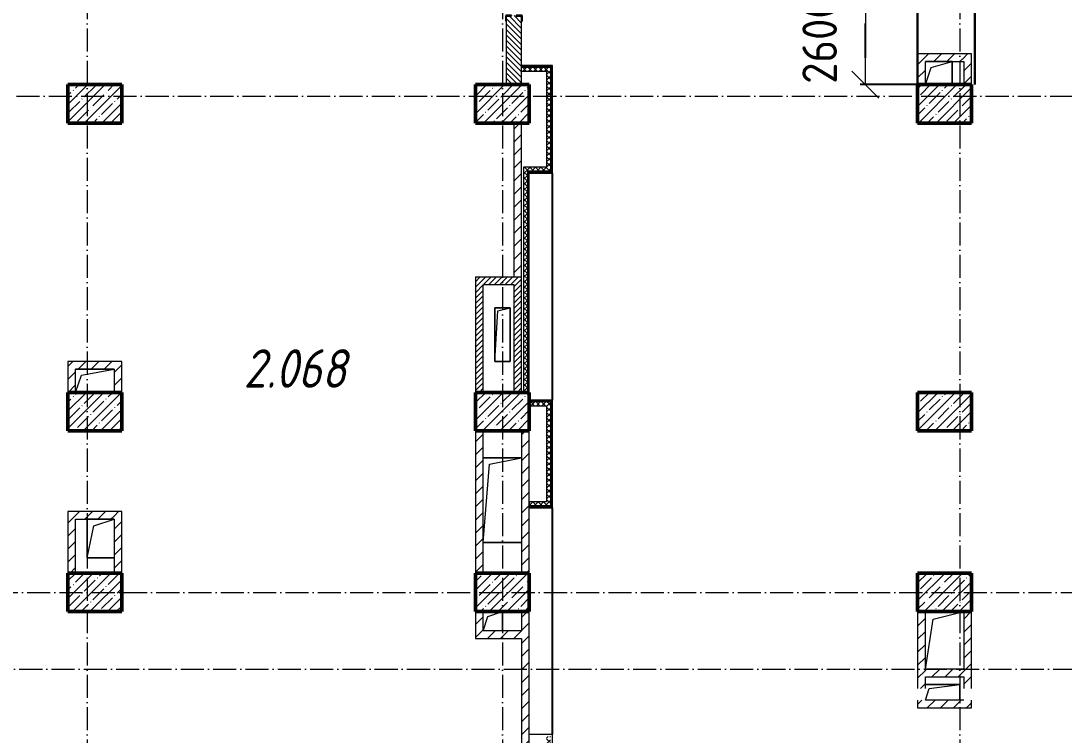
# Model space of a CAD drawing. Header units: millimetres. Extents: x -356862 to 418287, y 0 to 839748.
# Drawn here: x 61297 to 74863, y 532741 to 542026 of the extents above; entities that cross this region are included whole.
import ezdxf

# ---------------------------------------------------------------- set-up
doc = ezdxf.new("R2010")
doc.units = ezdxf.units.MM
doc.linetypes.add('50_200_ШТРИХ_1Т_ш5_п1_п1_', pattern=[700, 500, -100, 0, -100])
for name, color, linetype, lineweight in [('A-FLOR-____-OTLN', 7, 'Continuous', 9), ('A-GENM-____-MCUT', 7, 'Continuous', 25), ('A-GENM-____-OTLN', 7, 'Continuous', 9), ('A-GENM-____-OTLN-1', 7, 'Continuous', 25), ('A-WALL-____-MCUT', 7, 'Continuous', 13), ('A-WALL-____-MCUT-1', 7, 'Continuous', 9), ('A-WALL-____-PATT-1', 7, 'Continuous', 9), ('A-WALL-FNSH-MCUT-1', 7, 'Continuous', 9), ('I-WALL-____-OTLN', 7, 'Continuous', 9), ('S-COLS-____-MCUT', 7, 'Continuous', 50), ('S-COLS-____-OTLN', 7, 'Continuous', 9), ('S-GRID-____-OTLN-1', 7, '50_200_ШТРИХ_1Т_ш5_п1_п1_', 9), ('Марки помещений', 7, 'Continuous', 9), ('Текстовые примечания', 7, 'Continuous', 9)]:
    doc.layers.add(name, color=color, linetype=linetype, lineweight=lineweight)
doc.layers.add('A-WALL-____-PATT-3', color=9, linetype='Continuous', lineweight=9, true_color=0x808080)
doc.styles.add('ISOCPEUR_I_2', font='isocpeui.ttf', dxfattribs={"width": 0.85, "height": 2.3})
doc.styles.add('СПДС', font='isocpeur.ttf', dxfattribs={"width": 0.9})
doc.dimstyles.new('Размера А3', dxfattribs={"dimtxt": 200, "dimasz": 100, "dimexe": 70, "dimexo": 100, "dimgap": 20, "dimtad": 1, "dimdec": 0, "dimrnd": 10, "dimzin": 0, "dimdsep": 46, "dimtxsty": 'СПДС', "dimblk": 'ARROWHEAD_6', "dimcen": 1, "dimclrd": 256, "dimclre": 256, "dimclrt": 256, "dimazin": 0, "dimtfac": 1, "dimtdec": 0, "dimtmove": 2, "dimatfit": 3, "dimfxl": 1, "dimtolj": 1, "dimtzin": 0, "dimarcsym": 0})
pattern_1 = [(45, (-15591.66, 459015.94), (-84.85281, 84.85281), [])]
pattern_2 = [(45, (-15591.663, 459015.94), (-35.35534, 35.35534), [])]
pattern_3 = [(45, (-15591.663, 459015.94), (-35.35534, 35.35534), []), (135, (-15591.663, 459015.94), (-35.35534, -35.35534), [])]

# ---------------------------------------------------------------- blocks, each defined once
blk = doc.blocks.new('BSC_Колонна _Прямоугольная - 500х700-V135-АР1_План отверстий 2 этажа в осях 1-64_Ю-ЯЯ')
at = {"layer": 'S-COLS-____-OTLN'}
h = blk.add_hatch(dxfattribs=at)
h.set_pattern_fill('FP_148', color=256, style=0, pattern_type=2)
h.set_pattern_definition([(315, (-75581.04, 77850), (114.04925, 114.04925), []), (315, (-75581.04, 77735.95), (114.04925, 114.04925), [201.613, -40.323, 3.353, -36.97])])
h.paths.add_polyline_path([(-250, 350), (-250, -350), (250, -350), (250, 350)], flags=0)
at = {"layer": 'S-COLS-____-MCUT'}
for p, q in [((250, 350), (-250, 350)), ((-250, 350), (-250, -350)), ((250, -350), (250, 350)), ((-250, -350), (250, -350))]:
    blk.add_line(p, q, dxfattribs=at)
blk = doc.blocks.new('BSC_Колонна _Прямоугольная - 500х700-V136-АР1_План отверстий 2 этажа в осях 1-64_Ю-ЯЯ')
at = {"layer": 'S-COLS-____-OTLN'}
h = blk.add_hatch(dxfattribs=at)
h.set_pattern_fill('FP_149', color=256, style=0, pattern_type=2)
h.set_pattern_definition([(315, (-75581.04, 83150), (114.04925, 114.04925), []), (315, (-75581.04, 83035.95), (114.04925, 114.04925), [201.613, -40.323, 3.353, -36.97])])
h.paths.add_polyline_path([(-250, 350), (-250, -350), (250, -350), (250, 350)], flags=0)
at = {"layer": 'S-COLS-____-MCUT'}
for p, q in [((250, 350), (-250, 350)), ((-250, 350), (-250, -350)), ((250, -350), (250, 350)), ((-250, -350), (250, -350))]:
    blk.add_line(p, q, dxfattribs=at)
blk = doc.blocks.new('BSC_Колонна _Прямоугольная - 500х700-V137-АР1_План отверстий 2 этажа в осях 1-64_Ю-ЯЯ')
at = {"layer": 'S-COLS-____-OTLN'}
h = blk.add_hatch(dxfattribs=at)
h.set_pattern_fill('FP_150', color=256, style=0, pattern_type=2)
h.set_pattern_definition([(315, (-75581.04, 88900), (114.04925, 114.04925), []), (315, (-75581.04, 88785.95), (114.04925, 114.04925), [201.613, -40.323, 3.353, -36.97])])
h.paths.add_polyline_path([(-250, -350), (250, -350), (250, 350), (-250, 350)], flags=0)
at = {"layer": 'S-COLS-____-MCUT'}
for p, q in [((250, 350), (-250, 350)), ((-250, 350), (-250, -350)), ((250, -350), (250, 350)), ((-250, -350), (250, -350))]:
    blk.add_line(p, q, dxfattribs=at)
blk = doc.blocks.new('BSC_Колонна _Прямоугольная - 500х700-V138-АР1_План отверстий 2 этажа в осях 1-64_Ю-ЯЯ')
at = {"layer": 'S-COLS-____-OTLN'}
h = blk.add_hatch(dxfattribs=at)
h.set_pattern_fill('FP_151', color=256, style=0, pattern_type=2)
h.set_pattern_definition([(315, (-77931.04, 77850), (114.04925, 114.04925), []), (315, (-77931.04, 77735.95), (114.04925, 114.04925), [201.613, -40.323, 3.353, -36.97])])
h.paths.add_polyline_path([(-250, 350), (-250, -350), (250, -350), (250, 350)], flags=0)
at = {"layer": 'S-COLS-____-MCUT'}
for p, q in [((250, 350), (-250, 350)), ((-250, 350), (-250, -350)), ((250, -350), (250, 350)), ((-250, -350), (250, -350))]:
    blk.add_line(p, q, dxfattribs=at)
blk = doc.blocks.new('BSC_Колонна _Прямоугольная - 500х700-V139-АР1_План отверстий 2 этажа в осях 1-64_Ю-ЯЯ')
at = {"layer": 'S-COLS-____-OTLN'}
h = blk.add_hatch(dxfattribs=at)
h.set_pattern_fill('FP_152', color=256, style=0, pattern_type=2)
h.set_pattern_definition([(315, (-77931.04, 83150), (114.04925, 114.04925), []), (315, (-77931.04, 83035.95), (114.04925, 114.04925), [201.613, -40.323, 3.353, -36.97])])
h.paths.add_polyline_path([(-250, 350), (-250, -350), (250, -350), (250, 350)], flags=0)
at = {"layer": 'S-COLS-____-MCUT'}
for p, q in [((250, 350), (-250, 350)), ((-250, 350), (-250, -350)), ((250, -350), (250, 350)), ((-250, -350), (250, -350))]:
    blk.add_line(p, q, dxfattribs=at)
blk = doc.blocks.new('BSC_Колонна _Прямоугольная - 500х700-V140-АР1_План отверстий 2 этажа в осях 1-64_Ю-ЯЯ')
at = {"layer": 'S-COLS-____-OTLN'}
h = blk.add_hatch(dxfattribs=at)
h.set_pattern_fill('FP_153', color=256, style=0, pattern_type=2)
h.set_pattern_definition([(315, (-77931.04, 88900), (114.04925, 114.04925), []), (315, (-77931.04, 88785.95), (114.04925, 114.04925), [201.613, -40.323, 3.353, -36.97])])
h.paths.add_polyline_path([(-250, -350), (250, -350), (250, 350), (-250, 350)], flags=0)
at = {"layer": 'S-COLS-____-MCUT'}
for p, q in [((250, 350), (-250, 350)), ((-250, 350), (-250, -350)), ((250, -350), (250, 350)), ((-250, -350), (250, -350))]:
    blk.add_line(p, q, dxfattribs=at)
blk = doc.blocks.new('BSC_Колонна _Прямоугольная - 500х700-V141-АР1_План отверстий 2 этажа в осях 1-64_Ю-ЯЯ')
at = {"layer": 'S-COLS-____-OTLN'}
h = blk.add_hatch(dxfattribs=at)
h.set_pattern_fill('FP_154', color=256, style=0, pattern_type=2)
h.set_pattern_definition([(315, (-81931.04, 77850), (114.04925, 114.04925), []), (315, (-81931.04, 77735.95), (114.04925, 114.04925), [201.613, -40.323, 3.353, -36.97])])
h.paths.add_polyline_path([(-250, 350), (-250, -350), (250, -350), (250, 350)], flags=0)
at = {"layer": 'S-COLS-____-MCUT'}
for p, q in [((250, 350), (-250, 350)), ((-250, 350), (-250, -350)), ((250, -350), (250, 350)), ((-250, -350), (250, -350))]:
    blk.add_line(p, q, dxfattribs=at)
blk = doc.blocks.new('BSC_Колонна _Прямоугольная - 500х700-V142-АР1_План отверстий 2 этажа в осях 1-64_Ю-ЯЯ')
at = {"layer": 'S-COLS-____-OTLN'}
h = blk.add_hatch(dxfattribs=at)
h.set_pattern_fill('FP_155', color=256, style=0, pattern_type=2)
h.set_pattern_definition([(315, (-81931.04, 83150), (114.04925, 114.04925), []), (315, (-81931.04, 83035.95), (114.04925, 114.04925), [201.613, -40.323, 3.353, -36.97])])
h.paths.add_polyline_path([(-250, 350), (-250, -350), (250, -350), (250, 350)], flags=0)
at = {"layer": 'S-COLS-____-MCUT'}
for p, q in [((250, 350), (-250, 350)), ((-250, 350), (-250, -350)), ((250, -350), (250, 350)), ((-250, -350), (250, -350))]:
    blk.add_line(p, q, dxfattribs=at)
blk = doc.blocks.new('BSC_Колонна _Прямоугольная - 500х700-V143-АР1_План отверстий 2 этажа в осях 1-64_Ю-ЯЯ')
at = {"layer": 'S-COLS-____-OTLN'}
h = blk.add_hatch(dxfattribs=at)
h.set_pattern_fill('FP_156', color=256, style=0, pattern_type=2)
h.set_pattern_definition([(315, (-81931.04, 88900), (114.04925, 114.04925), []), (315, (-81931.04, 88785.95), (114.04925, 114.04925), [201.613, -40.323, 3.353, -36.97])])
h.paths.add_polyline_path([(-250, -350), (250, -350), (250, 350), (-250, 350)], flags=0)
at = {"layer": 'S-COLS-____-MCUT'}
for p, q in [((250, 350), (-250, 350)), ((-250, 350), (-250, -350)), ((250, -350), (250, 350)), ((-250, -350), (250, -350))]:
    blk.add_line(p, q, dxfattribs=at)
blk = doc.blocks.new('154_Стойка_СКБ_Уголок - СМ-2480_200-28346303-АР1_План отверстий 2 этажа в осях 1-64_Ю-ЯЯ')
at = {"layer": 'A-GENM-____-MCUT'}
for p, q in [((125, 156), (125, 81)), ((200, 156), (125, 156)), ((131, 81), (131, 150)), ((131, 150), (200, 150)), ((200, 150), (200, 156)), ((125, 81), (131, 81)), ((131, 19), (125, 19)), ((125, 19), (125, -56)), ((131, -50), (131, 19)), ((125, -56), (200, -56)), ((200, -50), (131, -50)), ((200, -56), (200, -50))]:
    blk.add_line(p, q, dxfattribs=at)
blk = doc.blocks.new('AR_Отверстие прямоугольное _в плите_ - AR_Отверстие прямоугольное _в плите_-30459388-АР1_План отверстий 2 этажа в осях 1-64_Ю-ЯЯ')
at = {"layer": 'A-GENM-____-OTLN'}
for p, q in [((100, 350), (-100, 350)), ((-100, 350), (-100, -350)), ((-100, -350), (-60, 310)), ((-60, 310), (100, 350)), ((100, -350), (100, 350)), ((-100, -350), (100, -350))]:
    blk.add_line(p, q, dxfattribs=at)
blk = doc.blocks.new('AR_Отверстие прямоугольное _в плите_ - AR_Отверстие прямоугольное _в плите_-30552529-АР1_План отверстий 2 этажа в осях 1-64_Ю-ЯЯ')
at = {"layer": 'A-GENM-____-OTLN'}
for p, q in [((-250, -375), (-150, 275)), ((-150, 275), (250, 375))]:
    blk.add_line(p, q, dxfattribs=at)
blk = doc.blocks.new('AR_Отверстие прямоугольное _в плите_ - AR_Отверстие прямоугольное _в плите_-30552540-АР1_План отверстий 2 этажа в осях 1-64_Ю-ЯЯ')
at = {"layer": 'A-GENM-____-OTLN'}
for p, q in [((175, 250), (-175, 250)), ((-175, 250), (-175, -250)), ((-175, -250), (-87, 163)), ((-87, 163), (175, 250)), ((-175, -250), (175, -250))]:
    blk.add_line(p, q, dxfattribs=at)
blk = doc.blocks.new('AR_Отверстие прямоугольное _в плите_ - AR_Отверстие прямоугольное _в плите_-V182-АР1_План отверстий 2 этажа в осях 1-64_Ю-ЯЯ')
at = {"layer": 'A-GENM-____-OTLN'}
for p, q in [((-125, -125), (-63, 63)), ((-63, 63), (125, 125)), ((125, -125), (125, 125))]:
    blk.add_line(p, q, dxfattribs=at)
blk = doc.blocks.new('AR_Отверстие прямоугольное _в плите_ - AR_Отверстие прямоугольное _в плите_-30459267-АР1_План отверстий 2 этажа в осях 1-64_Ю-ЯЯ')
at = {"layer": 'A-GENM-____-OTLN'}
for p, q in [((250, 150), (-250, 150)), ((-175, 75), (250, 150)), ((-250, -150), (-175, 75))]:
    blk.add_line(p, q, dxfattribs=at)
blk = doc.blocks.new('AR_Отверстие прямоугольное _в плите_ - AR_Отверстие прямоугольное _в плите_-30552577-АР1_План отверстий 2 этажа в осях 1-64_Ю-ЯЯ')
at = {"layer": 'A-GENM-____-OTLN'}
for p, q in [((175, 150), (-175, 150)), ((-100, 75), (175, 150)), ((175, -150), (175, 150)), ((-175, -150), (-100, 75))]:
    blk.add_line(p, q, dxfattribs=at)
blk = doc.blocks.new('AR_Отверстие прямоугольное _в плите_ - AR_Отверстие прямоугольное _в плите_-30553087-АР1_План отверстий 2 этажа в осях 1-64_Ю-ЯЯ')
at = {"layer": 'A-GENM-____-OTLN'}
for p, q in [((225, 100), (-225, 100)), ((-225, -100), (-175, 50)), ((-175, 50), (225, 100)), ((225, -100), (225, 100))]:
    blk.add_line(p, q, dxfattribs=at)
blk = doc.blocks.new('AR_Отверстие прямоугольное _в плите_ - AR_Отверстие прямоугольное _в плите_-30552711-АР1_План отверстий 2 этажа в осях 1-64_Ю-ЯЯ')
at = {"layer": 'A-GENM-____-OTLN'}
for p, q in [((250, 550), (-250, 550)), ((-167, 467), (250, 550)), ((-250, -550), (-167, 467)), ((-250, -550), (250, -550))]:
    blk.add_line(p, q, dxfattribs=at)
blk = doc.blocks.new('2этаж')
at = {"layer": 'S-GRID-____-OTLN-1', "color": 251, "ltscale": 0.6, "true_color": 0x636466}
for p, q in [((62158.3, 549908.8), (62158.3, 498997)), ((67558.3, 549908.8), (67558.3, 498997)), ((73508.3, 549908.8), (73508.3, 498997)), ((-20260.4, 541047), (88482.7, 541047)), ((33650.4, 534597), (88482.7, 534597)), ((18845.8, 533597), (88482.7, 533597))]:
    blk.add_line(p, q, dxfattribs=at)
blk = doc.blocks.new('ARROWHEAD_6')
at = {"color": 0, "linetype": 'Continuous'}
for p, q in [((-0.5, -0.5), (0.5, 0.5)), ((0, 0), (-1, 0))]:
    blk.add_line(p, q, dxfattribs=at)
blk = doc.blocks.new('*D4709')
at = {"layer": 'Defpoints', "color": 0, "transparency": 16777216}
for p in [(72279, 542343), (72958, 542343), (73058, 541197)]:
    blk.add_point(p, dxfattribs=at)
at = {"layer": 'Текстовые примечания', "lineweight": -2, "transparency": 16777216}
for p, q in [((72858, 542343), (72209, 542343)), ((72279, 541547), (72279, 541993)), ((72958, 541197), (72209, 541197))]:
    blk.add_line(p, q, dxfattribs=at)
at = {"layer": 'Текстовые примечания', "lineweight": -2, "transparency": 16777216, "xscale": 350, "yscale": 350, "zscale": 350}
for p, rotation in [((72279, 542343), 90), ((72279, 541197), 270)]:
    blk.add_blockref('ARROWHEAD_6', p, dxfattribs=dict(at, rotation=rotation))
at = {"layer": 'Текстовые примечания', "lineweight": 30, "transparency": 16777216, "insert": (71684, 541770), "char_height": 450, "attachment_point": 5, "rotation": 90, "style": 'СПДС'}
blk.add_mtext('\\A1;2600', dxfattribs=at)

msp = doc.modelspace()

# ---------------------------------------------------------------- hatches: boundary and pattern name
at = {"layer": 'A-WALL-____-PATT-1'}
h = msp.add_hatch(dxfattribs=at)
h.set_pattern_fill('FP_6', color=256, style=0, pattern_type=2)
h.set_pattern_definition([(135, (-15591.663, 459015.94), (-35.35534, -35.35534), [])])
h.paths.add_polyline_path([(67608.3366, 541196.983), (67808.3366, 541196.983), (67808.3366, 542090.983), (67739.3366, 542090.983), (67739.3366, 542096.983), (67677.3366, 542096.983), (67677.3366, 542090.983), (67608.3366, 542090.983), (67608.3366, 541890.983)], flags=0)
h.paths.add_polyline_path([(67677.3366, 543796.983), (67739.3366, 543796.983), (67739.3366, 543802.983), (67808.3366, 543802.983), (67808.3366, 544196.983), (67608.3366, 544196.983), (67608.3366, 543802.983), (67677.3366, 543802.983)], flags=0)
h = msp.add_hatch(dxfattribs=at)
h.set_pattern_fill('FP_4', color=256, style=0, pattern_type=2)
h.set_pattern_definition(pattern_1)
h.paths.add_polyline_path([(73558.3366, 541496.983), (73558.3366, 541596.983), (72958.3366, 541596.983), (72958.3366, 541496.983), (73058.3366, 541496.983)], flags=0)
h = msp.add_hatch(dxfattribs=at)
h.set_pattern_fill('FP_4', color=256, style=0, pattern_type=2)
h.set_pattern_definition(pattern_1)
h.paths.add_polyline_path([(73658.2209, 541196.983), (73658.3366, 541196.983), (73658.3366, 541596.983), (73558.3366, 541596.983), (73558.3366, 541196.983)], flags=0)
h = msp.add_hatch(dxfattribs=at)
h.set_pattern_fill('FP_4', color=256, style=0, pattern_type=2)
h.set_pattern_definition(pattern_1)
h.paths.add_polyline_path([(73058.3366, 541196.983), (73058.3366, 541496.983), (72958.3366, 541496.983), (72958.3366, 541196.983)], flags=0)
h = msp.add_hatch(dxfattribs=at)
h.set_pattern_fill('FP_4', color=256, style=0, pattern_type=2)
h.set_pattern_definition(pattern_1)
h.paths.add_polyline_path([(67808.3366, 538696.983), (67808.3366, 540696.983), (67708.3366, 540696.983), (67708.3366, 538696.983)], flags=0)
h = msp.add_hatch(dxfattribs=at)
h.set_pattern_fill('FP_5', color=256, style=0, pattern_type=2)
h.set_pattern_definition(pattern_2)
h.paths.add_polyline_path([(67708.3366, 538596.983), (67808.3366, 538596.983), (67808.3366, 538696.983), (67208.3366, 538696.983), (67208.3366, 538596.983), (67465.6869, 538596.983)], flags=0)
h = msp.add_hatch(dxfattribs=at)
h.set_pattern_fill('FP_5', color=256, style=0, pattern_type=2)
h.set_pattern_definition(pattern_2)
h.paths.add_polyline_path([(67308.3366, 537196.983), (67308.3366, 538596.983), (67208.3366, 538596.983), (67208.3366, 537196.983)], flags=0)
h = msp.add_hatch(dxfattribs=at)
h.set_pattern_fill('FP_5', color=256, style=0, pattern_type=2)
h.set_pattern_definition(pattern_2)
h.paths.add_polyline_path([(67808.3366, 537196.983), (67808.3366, 538596.983), (67708.3366, 538596.983), (67708.3366, 537196.983)], flags=0)
h = msp.add_hatch(dxfattribs=at)
h.set_pattern_fill('FP_4', color=256, style=0, pattern_type=2)
h.set_pattern_definition(pattern_1)
h.paths.add_polyline_path([(62508.3366, 537496.983), (62508.3366, 537596.983), (61908.3366, 537596.983), (61908.3366, 537496.983), (62163.1849, 537496.983)], flags=0)
h = msp.add_hatch(dxfattribs=at)
h.set_pattern_fill('FP_4', color=256, style=0, pattern_type=2)
h.set_pattern_definition(pattern_1)
h.paths.add_polyline_path([(62608.2209, 537196.983), (62608.3366, 537196.983), (62608.3366, 537596.983), (62508.3366, 537596.983), (62508.3366, 537196.983)], flags=0)
h = msp.add_hatch(dxfattribs=at)
h.set_pattern_fill('FP_4', color=256, style=0, pattern_type=2)
h.set_pattern_definition(pattern_1)
h.paths.add_polyline_path([(62008.3366, 537196.983), (62008.3366, 537496.983), (61908.3366, 537496.983), (61908.3366, 537196.983)], flags=0)
h = msp.add_hatch(dxfattribs=at)
h.set_pattern_fill('FP_4', color=256, style=0, pattern_type=2)
h.set_pattern_definition(pattern_1)
h.paths.add_polyline_path([(67308.3366, 534846.983), (67308.3366, 536696.983), (67208.3366, 536696.983), (67208.3366, 534846.983)], flags=0)
h = msp.add_hatch(dxfattribs=at)
h.set_pattern_fill('FP_4', color=256, style=0, pattern_type=2)
h.set_pattern_definition(pattern_1)
h.paths.add_polyline_path([(67908.3366, 534846.983), (67908.3366, 536696.983), (67808.3366, 536696.983), (67808.3366, 534846.983)], flags=0)
h = msp.add_hatch(dxfattribs=at)
h.set_pattern_fill('FP_4', color=256, style=0, pattern_type=2)
h.set_pattern_definition(pattern_1)
h.paths.add_polyline_path([(62508.3366, 535546.983), (62508.3366, 535646.983), (61908.3366, 535646.983), (61908.3366, 535546.983), (62163.1849, 535546.983)], flags=0)
h = msp.add_hatch(dxfattribs=at)
h.set_pattern_fill('FP_4', color=256, style=0, pattern_type=2)
h.set_pattern_definition(pattern_1)
h.paths.add_polyline_path([(62608.287, 534846.983), (62608.3366, 534846.983), (62608.3366, 535646.983), (62508.3366, 535646.983), (62508.3366, 534846.983)], flags=0)
h = msp.add_hatch(dxfattribs=at)
h.set_pattern_fill('FP_4', color=256, style=0, pattern_type=2)
h.set_pattern_definition(pattern_1)
h.paths.add_polyline_path([(62008.3366, 534846.983), (62008.3366, 535546.983), (61908.3366, 535546.983), (61908.3366, 534846.983)], flags=0)
h = msp.add_hatch(dxfattribs=at)
h.set_pattern_fill('FP_4', color=256, style=0, pattern_type=2)
h.set_pattern_definition(pattern_1)
h.paths.add_polyline_path([(67308.3366, 534096.983), (67308.3366, 534346.983), (67208.3366, 534346.983), (67208.3366, 534096.983)], flags=0)
h = msp.add_hatch(dxfattribs=at)
h.set_pattern_fill('FP_4', color=256, style=0, pattern_type=2)
h.set_pattern_definition(pattern_1)
h.paths.add_polyline_path([(67808.3366, 531346.983), (67908.3366, 531346.983), (67908.3366, 534346.983), (67808.3366, 534346.983), (67808.3366, 531446.983)], flags=0)
h = msp.add_hatch(dxfattribs=at)
h.set_pattern_fill('FP_4', color=256, style=0, pattern_type=2)
h.set_pattern_definition(pattern_1)
h.paths.add_polyline_path([(72958.3366, 533346.983), (73058.3366, 533346.983), (73058.3366, 534346.983), (72958.3366, 534346.983)], flags=0)
h = msp.add_hatch(dxfattribs=at)
h.set_pattern_fill('FP_4', color=256, style=0, pattern_type=2)
h.set_pattern_definition(pattern_1)
h.paths.add_polyline_path([(73620.8366, 533346.983), (73658.3366, 533346.983), (73658.3366, 534346.983), (73558.3366, 534346.983), (73558.3366, 533346.983), (73608.3366, 533346.983)], flags=0)
h = msp.add_hatch(dxfattribs=at)
h.set_pattern_fill('FP_4', color=256, style=0, pattern_type=2)
h.set_pattern_definition(pattern_1)
h.paths.add_polyline_path([(67808.3366, 533996.983), (67808.3366, 534096.983), (67208.3366, 534096.983), (67208.3366, 533996.983), (67465.6869, 533996.983)], flags=0)
h = msp.add_hatch(dxfattribs=at)
h.set_pattern_fill('FP_4', color=256, style=0, pattern_type=2)
h.set_pattern_definition(pattern_1)
h.paths.add_polyline_path([(73558.3366, 533496.983), (73558.3366, 533596.983), (73058.3366, 533596.983), (73058.3366, 533496.983)], flags=0)
h = msp.add_hatch(dxfattribs=at)
h.set_pattern_fill('FP_4', color=256, style=0, pattern_type=2)
h.set_pattern_definition(pattern_1)
h.paths.add_polyline_path([(73058.3366, 533096.983), (73658.3366, 533096.983), (73658.3366, 533196.983), (72958.3366, 533196.983), (72958.3366, 533096.983)], flags=0)
at = {"layer": 'A-WALL-____-PATT-3'}
h = msp.add_hatch(dxfattribs=at)
h.set_pattern_fill('FP_7', color=256, style=0, pattern_type=2)
h.set_pattern_definition(pattern_3)
h.paths.add_polyline_path([(67808.3366, 541371.983), (68133.3366, 541371.983), (68133.3366, 541421.983), (67808.3366, 541421.983)], flags=0)
h = msp.add_hatch(dxfattribs=at)
h.set_pattern_fill('FP_7', color=256, style=0, pattern_type=2)
h.set_pattern_definition(pattern_3)
h.paths.add_polyline_path([(68183.3366, 531421.983), (68183.3366, 532721.983), (68133.3366, 532721.983), (68133.3366, 531421.983)], flags=0)
h.paths.add_polyline_path([(68133.3366, 535721.983), (68183.3366, 535721.983), (68183.3366, 537071.983), (68133.3366, 537071.983), (68133.3366, 535771.983)], flags=0)
h.paths.add_polyline_path([(68183.3366, 540071.983), (68183.3366, 541421.983), (68133.3366, 541421.983), (68133.3366, 540071.983)], flags=0)
h = msp.add_hatch(dxfattribs=at)
h.set_pattern_fill('FP_7', color=256, style=0, pattern_type=2)
h.set_pattern_definition(pattern_3)
h.paths.add_polyline_path([(68133.3366, 540071.983), (68133.3366, 540121.983), (67833.3366, 540121.983), (67833.3366, 540071.983), (67883.3366, 540071.983)], flags=0)
h = msp.add_hatch(dxfattribs=at)
h.set_pattern_fill('FP_7', color=256, style=0, pattern_type=2)
h.set_pattern_definition(pattern_3)
h.paths.add_polyline_path([(67883.3366, 537196.983), (67883.3366, 540071.983), (67833.3366, 540071.983), (67833.3366, 537196.983)], flags=0)
h = msp.add_hatch(dxfattribs=at)
h.set_pattern_fill('FP_7', color=256, style=0, pattern_type=2)
h.set_pattern_definition(pattern_3)
h.paths.add_polyline_path([(68133.3366, 537021.983), (68133.3366, 537071.983), (67908.3366, 537071.983), (67908.3366, 537021.983)], flags=0)
h = msp.add_hatch(dxfattribs=at)
h.set_pattern_fill('FP_7', color=256, style=0, pattern_type=2)
h.set_pattern_definition(pattern_3)
h.paths.add_polyline_path([(68133.3366, 535721.983), (68133.3366, 535771.983), (67908.3366, 535771.983), (67908.3366, 535721.983)], flags=0)

# ---------------------------------------------------------------- linework, layer by layer
at = {"layer": 'A-FLOR-____-OTLN'}
for p, q in [((73058.3366, 541496.6355), (73408.3366, 541496.6355)), ((73408.3366, 541496.6355), (73408.3366, 541196.983)), ((68207.3366, 537096.983), (68207.3366, 540046.983)), ((67458.3366, 538296.6355), (67658.3366, 538296.6355)), ((67458.3366, 537596.6355), (67458.3366, 538296.6355)), ((67658.3366, 538296.6355), (67658.3366, 537596.6355)), ((67658.3366, 537596.6355), (67458.3366, 537596.6355)), ((62008.3366, 537496.6355), (62508.3366, 537496.6355)), ((67308.3366, 536346.983), (67808.3366, 536346.983)), ((68207.3366, 532746.983), (68207.3366, 535696.983)), ((62158.3366, 535546.6355), (62508.3366, 535546.6355)), ((62158.3366, 535046.6355), (62158.3366, 535546.6355)), ((67808.3366, 535246.983), (67308.3366, 535246.983)), ((62508.3366, 535046.6355), (62158.3366, 535046.6355)), ((67558.3366, 534346.983), (67558.3366, 534096.983)), ((73058.3366, 533396.983), (73508.3366, 533396.983)), ((73508.3366, 533396.983), (73508.3366, 533196.983))]:
    msp.add_line(p, q, dxfattribs=at)
at = {"layer": 'A-WALL-____-MCUT'}
for p, q in [((67608.3366, 542021.983), (67608.3366, 541196.983)), ((67808.3366, 541196.983), (67808.3366, 542021.983)), ((67808.3366, 541421.983), (68183.3366, 541421.983)), ((67808.3366, 541371.983), (68133.3366, 541371.983)), ((68133.3366, 541371.983), (68133.3366, 540121.983)), ((68183.3366, 541421.983), (68183.3366, 540071.983)), ((67833.3366, 540121.983), (67833.3366, 537196.983)), ((68133.3366, 540121.983), (67833.3366, 540121.983)), ((67883.3366, 540071.983), (67883.3366, 537196.983)), ((68183.3366, 540071.983), (67883.3366, 540071.983)), ((68183.3366, 537071.983), (67908.3366, 537071.983)), ((67908.3366, 537021.983), (68133.3366, 537021.983)), ((68133.3366, 537021.983), (68133.3366, 535771.983)), ((68183.3366, 537071.983), (68183.3366, 535721.983)), ((68133.3366, 535771.983), (67908.3366, 535771.983)), ((67908.3366, 535771.983), (67908.3366, 535721.983)), ((68183.3366, 535721.983), (67908.3366, 535721.983))]:
    msp.add_line(p, q, dxfattribs=at)
at = {"layer": 'A-WALL-____-MCUT-1'}
for p, q in [((67808.3366, 541434.483), (68195.8366, 541434.483)), ((68195.8366, 541434.483), (68195.8366, 540059.483)), ((67895.8366, 540059.483), (67895.8366, 537196.983)), ((68195.8366, 540059.483), (67895.8366, 540059.483)), ((68195.8366, 537084.483), (67908.3366, 537084.483)), ((68195.8366, 537084.483), (68195.8366, 535709.483)), ((68195.8366, 535709.483), (67908.3366, 535709.483))]:
    msp.add_line(p, q, dxfattribs=at)
at = {"layer": 'A-WALL-FNSH-MCUT-1'}
for p, q in [((73658.3366, 541596.983), (72958.3366, 541596.983)), ((72958.3366, 541596.983), (72958.3366, 541196.983)), ((73658.3366, 541196.983), (73658.3366, 541596.983)), ((68208.3366, 541446.983), (67808.3366, 541446.983)), ((68208.3366, 540046.983), (68208.3366, 541446.983)), ((73058.3366, 541496.983), (73558.3366, 541496.983)), ((73058.3366, 541196.983), (73058.3366, 541496.983)), ((73558.3366, 541496.983), (73558.3366, 541196.983)), ((67708.3366, 540696.983), (67708.3366, 538696.983)), ((67808.3366, 537196.983), (67808.3366, 540696.983)), ((67908.3366, 537196.983), (67908.3366, 540046.983)), ((67908.3366, 540046.983), (68208.3366, 540046.983)), ((67208.3366, 538696.983), (67208.3366, 537196.983)), ((67208.3366, 538696.983), (67808.3366, 538696.983)), ((67308.3366, 538596.983), (67708.3366, 538596.983)), ((67308.3366, 537196.983), (67308.3366, 538596.983)), ((67708.3366, 538596.983), (67708.3366, 537196.983)), ((62608.3366, 537596.983), (61908.3366, 537596.983)), ((61908.3366, 537596.983), (61908.3366, 537196.983)), ((62608.3366, 537196.983), (62608.3366, 537596.983)), ((62008.3366, 537496.983), (62508.3366, 537496.983)), ((62008.3366, 537196.983), (62008.3366, 537496.983)), ((62508.3366, 537496.983), (62508.3366, 537196.983)), ((68208.3366, 537096.983), (67908.3366, 537096.983)), ((68208.3366, 535696.983), (68208.3366, 537096.983)), ((67208.3366, 536696.983), (67208.3366, 534846.983)), ((67308.3366, 534846.983), (67308.3366, 536696.983)), ((67808.3366, 536696.983), (67808.3366, 534846.983)), ((67908.3366, 534846.983), (67908.3366, 536696.983)), ((62608.3366, 535646.983), (61908.3366, 535646.983)), ((61908.3366, 535646.983), (61908.3366, 534846.983)), ((62608.3366, 534846.983), (62608.3366, 535646.983)), ((67908.3366, 535721.983), (67908.3366, 535696.983)), ((67908.3366, 535696.983), (68208.3366, 535696.983)), ((62008.3366, 535546.983), (62508.3366, 535546.983)), ((62008.3366, 534846.983), (62008.3366, 535546.983)), ((62508.3366, 535546.983), (62508.3366, 534846.983)), ((67208.3366, 534346.983), (67208.3366, 533996.983)), ((67308.3366, 534096.983), (67308.3366, 534346.983)), ((67808.3366, 534346.983), (67808.3366, 534096.983)), ((67908.3366, 531421.983), (67908.3366, 534346.983)), ((72958.3366, 534346.983), (72958.3366, 533346.983)), ((73058.3366, 533596.983), (73058.3366, 534346.983)), ((73558.3366, 534346.983), (73558.3366, 533596.983)), ((73658.3366, 533346.983), (73658.3366, 534346.983)), ((67208.3366, 533996.983), (67808.3366, 533996.983)), ((67808.3366, 534096.983), (67308.3366, 534096.983)), ((67808.3366, 533996.983), (67808.3366, 531446.983)), ((73558.3366, 533596.983), (73058.3366, 533596.983)), ((73058.3366, 533346.983), (73058.3366, 533496.983)), ((73058.3366, 533496.983), (73558.3366, 533496.983)), ((73558.3366, 533496.983), (73558.3366, 533346.983)), ((72958.3366, 533196.983), (72958.3366, 533096.983)), ((73558.3366, 533196.983), (73058.3366, 533196.983)), ((73658.3366, 533096.983), (73658.3366, 533196.983)), ((72958.3366, 533096.983), (73658.3366, 533096.983)), ((68208.3366, 532746.983), (67908.3366, 532746.983)), ((68208.3366, 531346.983), (68208.3366, 532746.983))]:
    msp.add_line(p, q, dxfattribs=at)
at = {"layer": 'I-WALL-____-OTLN'}
for p, q in [((68208.3366, 540046.983), (68208.3366, 537096.983)), ((68208.3366, 535696.983), (68208.3366, 532746.983))]:
    msp.add_line(p, q, dxfattribs=at)
at = {"layer": 'S-GRID-____-OTLN-1', "color": 251, "ltscale": 0.6, "true_color": 0x636466}
for p, q in [((62158.3366, 549908.7924), (62158.3366, 498996.983)), ((62158.3366, 549908.7924), (62158.3366, 498996.983)), ((67558.3366, 549908.7924), (67558.3366, 498996.983)), ((67558.3366, 549908.7924), (67558.3366, 498996.983)), ((73508.3366, 549908.7924), (73508.3366, 498996.983)), ((73508.3366, 549908.7924), (73508.3366, 498996.983)), ((-20260.4336, 541046.983), (88482.7432, 541046.983)), ((-20260.4336, 541046.983), (88482.7432, 541046.983)), ((33650.3543, 534596.983), (88482.7432, 534596.983)), ((33650.3543, 534596.983), (88482.7432, 534596.983)), ((18845.7826, 533596.983), (88482.7432, 533596.983)), ((18845.7826, 533596.983), (88482.7432, 533596.983))]:
    msp.add_line(p, q, dxfattribs=at)
at = {"layer": 'Текстовые примечания', "color": 1, "lineweight": 30}
msp.add_lwpolyline([(72958.3366, 541196.983), (72958.3366, 542342.6977), (73703.678, 542342.6977), (73703.678, 541196.983)], dxfattribs=at)

# ---------------------------------------------------------------- block references
at = {"color": 18, "true_color": 0x000000}
msp.add_blockref('2этаж', (0, 0), dxfattribs=at)
at = {"layer": 'A-GENM-____-OTLN'}
for name, p in [('AR_Отверстие прямоугольное _в плите_ - AR_Отверстие прямоугольное _в плите_-30552577-АР1_План отверстий 2 этажа в осях 1-64_Ю-ЯЯ', (73233.3366, 541346.6355)), ('AR_Отверстие прямоугольное _в плите_ - AR_Отверстие прямоугольное _в плите_-30459388-АР1_План отверстий 2 этажа в осях 1-64_Ю-ЯЯ', (67558.3366, 537946.6355)), ('AR_Отверстие прямоугольное _в плите_ - AR_Отверстие прямоугольное _в плите_-30459267-АР1_План отверстий 2 этажа в осях 1-64_Ю-ЯЯ', (62258.3366, 537346.6355)), ('AR_Отверстие прямоугольное _в плите_ - AR_Отверстие прямоугольное _в плите_-30552711-АР1_План отверстий 2 этажа в осях 1-64_Ю-ЯЯ', (67558.3366, 535796.983)), ('AR_Отверстие прямоугольное _в плите_ - AR_Отверстие прямоугольное _в плите_-30552540-АР1_План отверстий 2 этажа в осях 1-64_Ю-ЯЯ', (62333.3366, 535296.6355)), ('AR_Отверстие прямоугольное _в плите_ - AR_Отверстие прямоугольное _в плите_-V182-АР1_План отверстий 2 этажа в осях 1-64_Ю-ЯЯ', (67433.3366, 534221.983)), ('AR_Отверстие прямоугольное _в плите_ - AR_Отверстие прямоугольное _в плите_-30552529-АР1_План отверстий 2 этажа в осях 1-64_Ю-ЯЯ', (73308.3366, 533971.983)), ('AR_Отверстие прямоугольное _в плите_ - AR_Отверстие прямоугольное _в плите_-30553087-АР1_План отверстий 2 этажа в осях 1-64_Ю-ЯЯ', (73283.3366, 533296.983))]:
    msp.add_blockref(name, p, dxfattribs=at)
at = {"layer": 'A-GENM-____-OTLN-1', "rotation": 269.9999999999999}
msp.add_blockref('154_Стойка_СКБ_Уголок - СМ-2480_200-28346303-АР1_План отверстий 2 этажа в осях 1-64_Ю-ЯЯ', (67658.3366, 542221.983), dxfattribs=at)
at = {"layer": 'S-COLS-____-OTLN', "rotation": 89.9999999999999}
for name, p in [('BSC_Колонна _Прямоугольная - 500х700-V141-АР1_План отверстий 2 этажа в осях 1-64_Ю-ЯЯ', (62258.3366, 540946.983)), ('BSC_Колонна _Прямоугольная - 500х700-V142-АР1_План отверстий 2 этажа в осях 1-64_Ю-ЯЯ', (67558.3366, 540946.983)), ('BSC_Колонна _Прямоугольная - 500х700-V143-АР1_План отверстий 2 этажа в осях 1-64_Ю-ЯЯ', (73308.3366, 540946.983)), ('BSC_Колонна _Прямоугольная - 500х700-V138-АР1_План отверстий 2 этажа в осях 1-64_Ю-ЯЯ', (62258.3366, 536946.983)), ('BSC_Колонна _Прямоугольная - 500х700-V139-АР1_План отверстий 2 этажа в осях 1-64_Ю-ЯЯ', (67558.3366, 536946.983)), ('BSC_Колонна _Прямоугольная - 500х700-V140-АР1_План отверстий 2 этажа в осях 1-64_Ю-ЯЯ', (73308.3366, 536946.9825)), ('BSC_Колонна _Прямоугольная - 500х700-V135-АР1_План отверстий 2 этажа в осях 1-64_Ю-ЯЯ', (62258.3366, 534596.983)), ('BSC_Колонна _Прямоугольная - 500х700-V136-АР1_План отверстий 2 этажа в осях 1-64_Ю-ЯЯ', (67558.3366, 534596.983)), ('BSC_Колонна _Прямоугольная - 500х700-V137-АР1_План отверстий 2 этажа в осях 1-64_Ю-ЯЯ', (73308.3366, 534596.983))]:
    msp.add_blockref(name, p, dxfattribs=at)

# ---------------------------------------------------------------- texts
at = {"layer": 'Марки помещений', "insert": (64193.4187, 537756.8562), "char_height": 500, "width": 785.65375, "attachment_point": 1, "style": 'ISOCPEUR_I_2'}
msp.add_mtext('2.068', dxfattribs=at)

# ---------------------------------------------------------------- dimensions: what is measured, and where the dimension line sits
at = {"layer": 'Текстовые примечания', "color": 1, "lineweight": 30}
dim = msp.add_linear_dim(base=(72278.6436, 542342.6977), p1=(73058.3366, 541196.983), p2=(72958.3366, 542342.6977), angle=90, text='2600', dimstyle='Размера А3', override={"dimtxt": 450, "dimasz": 350, "dimgap": 200}, dxfattribs=at)
dim.commit()
dim.dimension.update_dxf_attribs({"geometry": '*D4709', "text_midpoint": (71683.6436, 541769.8403)})

doc.saveas('drawing.dxf')
